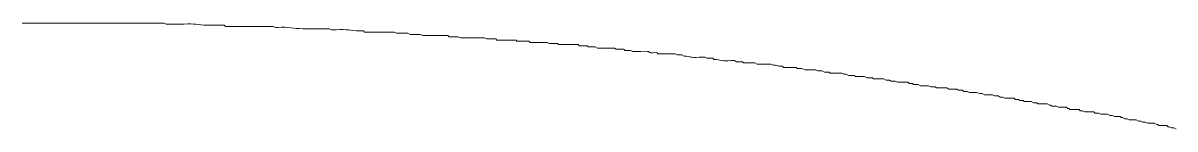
# Model space of a CAD drawing. Header units: millimetres. Extents: x 5194 to 16594, y 329 to 7592.
# Drawn here: x 10792.89 to 10815.59, y 3962.19 to 3964.28 of the extents above; entities that cross this region are included whole.
import ezdxf

# ---------------------------------------------------------------- set-up
doc = ezdxf.new("R2010")
doc.units = ezdxf.units.MM
doc.header["$MEASUREMENT"] = 0
doc.layers.add('PDF_Geometry', color=7, linetype='Continuous', true_color=0x231f20)

msp = doc.modelspace()

# ---------------------------------------------------------------- linework, layer by layer
at = {"layer": 'PDF_Geometry', "color": 0, "lineweight": 9}
for p, q in [((10792.899, 3964.28), (10792.877, 3964.28)), ((10792.967, 3964.28), (10792.899, 3964.28)), ((10792.989, 3964.28), (10792.967, 3964.28)), ((10795.418, 3964.28), (10795.373, 3964.28)), ((10795.441, 3964.28), (10795.418, 3964.28)), ((10795.508, 3964.28), (10795.441, 3964.28)), ((10795.553, 3964.28), (10795.508, 3964.28)), ((10795.598, 3964.28), (10795.553, 3964.28)), ((10795.643, 3964.28), (10795.598, 3964.28)), ((10795.666, 3964.28), (10795.643, 3964.28)), ((10795.711, 3964.257), (10795.666, 3964.28)), ((10795.733, 3964.257), (10795.711, 3964.257)), ((10795.756, 3964.257), (10795.733, 3964.257)), ((10795.801, 3964.257), (10795.756, 3964.257)), ((10795.846, 3964.257), (10795.801, 3964.257)), ((10795.891, 3964.257), (10795.846, 3964.257)), ((10795.935, 3964.257), (10795.891, 3964.257)), ((10795.958, 3964.257), (10795.935, 3964.257)), ((10795.98, 3964.257), (10795.958, 3964.257)), ((10796.025, 3964.257), (10795.98, 3964.257)), ((10796.07, 3964.257), (10796.025, 3964.257)), ((10796.565, 3964.235), (10796.52, 3964.235)), ((10796.61, 3964.235), (10796.565, 3964.235)), ((10796.633, 3964.235), (10796.61, 3964.235)), ((10796.655, 3964.235), (10796.633, 3964.235)), ((10796.678, 3964.235), (10796.655, 3964.235)), ((10796.723, 3964.235), (10796.678, 3964.235)), ((10796.768, 3964.235), (10796.723, 3964.235)), ((10796.813, 3964.235), (10796.768, 3964.235)), ((10796.858, 3964.235), (10796.813, 3964.235)), ((10796.88, 3964.212), (10796.858, 3964.235)), ((10796.903, 3964.212), (10796.88, 3964.212)), ((10796.948, 3964.212), (10796.903, 3964.212)), ((10796.992, 3964.212), (10796.948, 3964.212)), ((10797.037, 3964.212), (10796.992, 3964.212)), ((10797.082, 3964.212), (10797.037, 3964.212)), ((10797.105, 3964.212), (10797.082, 3964.212)), ((10797.127, 3964.212), (10797.105, 3964.212)), ((10797.195, 3964.212), (10797.127, 3964.212)), ((10797.645, 3964.212), (10797.6, 3964.212)), ((10797.69, 3964.212), (10797.645, 3964.212)), ((10797.735, 3964.212), (10797.69, 3964.212)), ((10797.78, 3964.212), (10797.735, 3964.212)), ((10797.802, 3964.212), (10797.78, 3964.212)), ((10797.825, 3964.212), (10797.802, 3964.212)), ((10797.87, 3964.19), (10797.825, 3964.212)), ((10797.915, 3964.19), (10797.87, 3964.19)), ((10798.454, 3964.168), (10798.409, 3964.168)), ((10798.477, 3964.168), (10798.454, 3964.168)), ((10798.927, 3964.168), (10798.904, 3964.168)), ((10798.972, 3964.145), (10798.927, 3964.168)), ((10799.017, 3964.145), (10798.972, 3964.145)), ((10799.061, 3964.145), (10799.017, 3964.145)), ((10799.579, 3964.123), (10799.534, 3964.123)), ((10799.601, 3964.123), (10799.579, 3964.123)), ((10799.624, 3964.1), (10799.601, 3964.123)), ((10799.669, 3964.1), (10799.624, 3964.1)), ((10799.714, 3964.1), (10799.669, 3964.1)), ((10799.759, 3964.1), (10799.714, 3964.1)), ((10799.804, 3964.1), (10799.759, 3964.1)), ((10799.826, 3964.1), (10799.804, 3964.1)), ((10799.849, 3964.1), (10799.826, 3964.1)), ((10799.894, 3964.1), (10799.849, 3964.1)), ((10799.939, 3964.1), (10799.894, 3964.1)), ((10799.984, 3964.1), (10799.939, 3964.1)), ((10800.006, 3964.1), (10799.984, 3964.1)), ((10800.074, 3964.1), (10800.006, 3964.1)), ((10800.118, 3964.1), (10800.074, 3964.1)), ((10800.163, 3964.1), (10800.118, 3964.1)), ((10800.208, 3964.1), (10800.163, 3964.1)), ((10800.253, 3964.078), (10800.208, 3964.1)), ((10800.321, 3964.078), (10800.253, 3964.078)), ((10800.343, 3964.078), (10800.321, 3964.078)), ((10800.366, 3964.078), (10800.343, 3964.078)), ((10800.388, 3964.078), (10800.366, 3964.078)), ((10800.456, 3964.078), (10800.388, 3964.078)), ((10800.478, 3964.078), (10800.456, 3964.078)), ((10800.523, 3964.055), (10800.478, 3964.078)), ((10800.546, 3964.055), (10800.523, 3964.055)), ((10800.591, 3964.055), (10800.546, 3964.055)), ((10800.636, 3964.055), (10800.591, 3964.055)), ((10800.681, 3964.055), (10800.636, 3964.055)), ((10800.703, 3964.055), (10800.681, 3964.055)), ((10800.726, 3964.055), (10800.703, 3964.055)), ((10800.771, 3964.033), (10800.726, 3964.055)), ((10800.816, 3964.033), (10800.771, 3964.033)), ((10800.861, 3964.033), (10800.816, 3964.033)), ((10800.906, 3964.033), (10800.861, 3964.033)), ((10800.928, 3964.033), (10800.906, 3964.033)), ((10800.951, 3964.033), (10800.928, 3964.033)), ((10800.996, 3964.033), (10800.951, 3964.033)), ((10801.041, 3964.033), (10800.996, 3964.033)), ((10801.086, 3964.033), (10801.041, 3964.033)), ((10801.108, 3964.033), (10801.086, 3964.033)), ((10801.175, 3964.033), (10801.108, 3964.033)), ((10801.198, 3964.033), (10801.175, 3964.033)), ((10801.22, 3964.033), (10801.198, 3964.033)), ((10801.265, 3964.033), (10801.22, 3964.033)), ((10801.288, 3964.01), (10801.265, 3964.033)), ((10801.333, 3964.01), (10801.288, 3964.01)), ((10801.378, 3964.01), (10801.333, 3964.01)), ((10801.4, 3964.01), (10801.378, 3964.01)), ((10801.423, 3964.01), (10801.4, 3964.01)), ((10801.468, 3964.01), (10801.423, 3964.01)), ((10801.513, 3963.988), (10801.468, 3964.01)), ((10801.558, 3963.988), (10801.513, 3963.988)), ((10801.603, 3963.988), (10801.558, 3963.988)), ((10801.625, 3963.988), (10801.603, 3963.988)), ((10801.648, 3963.988), (10801.625, 3963.988)), ((10801.693, 3963.988), (10801.648, 3963.988)), ((10801.738, 3963.988), (10801.693, 3963.988)), ((10801.783, 3963.988), (10801.738, 3963.988)), ((10801.805, 3963.988), (10801.783, 3963.988)), ((10801.85, 3963.988), (10801.805, 3963.988)), ((10801.873, 3963.988), (10801.85, 3963.988)), ((10801.918, 3963.988), (10801.873, 3963.988)), ((10801.963, 3963.988), (10801.918, 3963.988)), ((10801.985, 3963.988), (10801.963, 3963.988)), ((10802.03, 3963.965), (10801.985, 3963.988)), ((10802.053, 3963.965), (10802.03, 3963.965)), ((10802.098, 3963.965), (10802.053, 3963.965)), ((10802.143, 3963.965), (10802.098, 3963.965)), ((10802.188, 3963.965), (10802.143, 3963.965)), ((10802.21, 3963.965), (10802.188, 3963.965)), ((10802.232, 3963.943), (10802.21, 3963.965)), ((10802.277, 3963.943), (10802.232, 3963.943)), ((10802.3, 3963.943), (10802.277, 3963.943)), ((10802.345, 3963.943), (10802.3, 3963.943)), ((10802.367, 3963.943), (10802.345, 3963.943)), ((10802.435, 3963.943), (10802.367, 3963.943)), ((10802.48, 3963.943), (10802.435, 3963.943)), ((10802.525, 3963.943), (10802.48, 3963.943)), ((10802.57, 3963.943), (10802.525, 3963.943)), ((10802.615, 3963.943), (10802.57, 3963.943)), ((10802.615, 3963.92), (10802.615, 3963.943)), ((10802.682, 3963.92), (10802.615, 3963.92)), ((10802.705, 3963.92), (10802.682, 3963.92)), ((10802.75, 3963.92), (10802.705, 3963.92)), ((10802.772, 3963.92), (10802.75, 3963.92)), ((10802.795, 3963.92), (10802.772, 3963.92)), ((10802.862, 3963.92), (10802.795, 3963.92)), ((10802.885, 3963.898), (10802.862, 3963.92)), ((10802.93, 3963.898), (10802.885, 3963.898)), ((10802.975, 3963.898), (10802.93, 3963.898)), ((10803.02, 3963.898), (10802.975, 3963.898)), ((10803.042, 3963.898), (10803.02, 3963.898)), ((10803.065, 3963.898), (10803.042, 3963.898)), ((10803.11, 3963.898), (10803.065, 3963.898)), ((10803.155, 3963.898), (10803.11, 3963.898)), ((10803.177, 3963.898), (10803.155, 3963.898)), ((10803.2, 3963.898), (10803.177, 3963.898)), ((10803.222, 3963.898), (10803.2, 3963.898)), ((10803.267, 3963.875), (10803.222, 3963.898)), ((10803.312, 3963.875), (10803.267, 3963.875)), ((10803.357, 3963.875), (10803.312, 3963.875)), ((10803.402, 3963.875), (10803.357, 3963.875)), ((10803.424, 3963.875), (10803.402, 3963.875)), ((10803.447, 3963.853), (10803.424, 3963.875)), ((10803.492, 3963.853), (10803.447, 3963.853)), ((10803.537, 3963.853), (10803.492, 3963.853)), ((10803.582, 3963.853), (10803.537, 3963.853)), ((10803.604, 3963.853), (10803.582, 3963.853)), ((10803.627, 3963.853), (10803.604, 3963.853)), ((10803.672, 3963.853), (10803.627, 3963.853)), ((10803.717, 3963.853), (10803.672, 3963.853)), ((10803.762, 3963.853), (10803.717, 3963.853)), ((10803.784, 3963.853), (10803.762, 3963.853)), ((10803.829, 3963.853), (10803.784, 3963.853)), ((10803.852, 3963.83), (10803.829, 3963.853)), ((10803.897, 3963.83), (10803.852, 3963.83)), ((10803.942, 3963.83), (10803.897, 3963.83)), ((10803.987, 3963.83), (10803.942, 3963.83)), ((10804.009, 3963.83), (10803.987, 3963.83)), ((10804.032, 3963.808), (10804.009, 3963.83)), ((10804.077, 3963.808), (10804.032, 3963.808)), ((10804.099, 3963.808), (10804.077, 3963.808)), ((10804.144, 3963.808), (10804.099, 3963.808)), ((10804.167, 3963.808), (10804.144, 3963.808)), ((10804.212, 3963.785), (10804.167, 3963.808)), ((10804.234, 3963.785), (10804.212, 3963.785)), ((10804.279, 3963.785), (10804.234, 3963.785)), ((10804.324, 3963.785), (10804.279, 3963.785)), ((10804.369, 3963.785), (10804.324, 3963.785)), ((10804.391, 3963.785), (10804.369, 3963.785)), ((10804.414, 3963.785), (10804.391, 3963.785)), ((10804.459, 3963.785), (10804.414, 3963.785)), ((10804.504, 3963.785), (10804.459, 3963.785)), ((10804.549, 3963.785), (10804.504, 3963.785)), ((10804.571, 3963.763), (10804.549, 3963.785)), ((10804.594, 3963.763), (10804.571, 3963.763)), ((10804.661, 3963.763), (10804.594, 3963.763)), ((10804.684, 3963.763), (10804.661, 3963.763)), ((10804.729, 3963.763), (10804.684, 3963.763)), ((10804.751, 3963.74), (10804.729, 3963.763)), ((10804.819, 3963.74), (10804.751, 3963.74)), ((10804.864, 3963.74), (10804.819, 3963.74)), ((10804.909, 3963.718), (10804.864, 3963.74)), ((10804.954, 3963.718), (10804.909, 3963.718)), ((10804.999, 3963.718), (10804.954, 3963.718)), ((10805.044, 3963.718), (10804.999, 3963.718)), ((10805.066, 3963.718), (10805.044, 3963.718)), ((10805.403, 3963.673), (10805.381, 3963.695)), ((10805.448, 3963.673), (10805.403, 3963.673)), ((10805.471, 3963.673), (10805.448, 3963.673)), ((10805.516, 3963.673), (10805.471, 3963.673)), ((10805.561, 3963.673), (10805.516, 3963.673)), ((10805.583, 3963.673), (10805.561, 3963.673)), ((10805.628, 3963.673), (10805.583, 3963.673)), ((10805.651, 3963.673), (10805.628, 3963.673)), ((10805.696, 3963.673), (10805.651, 3963.673)), ((10805.741, 3963.673), (10805.696, 3963.673)), ((10805.786, 3963.65), (10805.741, 3963.673)), ((10805.808, 3963.65), (10805.786, 3963.65)), ((10805.831, 3963.65), (10805.808, 3963.65)), ((10805.876, 3963.65), (10805.831, 3963.65)), ((10805.921, 3963.628), (10805.876, 3963.65)), ((10806.258, 3963.605), (10806.213, 3963.605)), ((10806.303, 3963.605), (10806.258, 3963.605)), ((10806.326, 3963.605), (10806.303, 3963.605)), ((10806.37, 3963.583), (10806.326, 3963.605)), ((10806.393, 3963.583), (10806.37, 3963.583)), ((10806.438, 3963.583), (10806.393, 3963.583)), ((10806.483, 3963.583), (10806.438, 3963.583)), ((10806.505, 3963.56), (10806.483, 3963.583)), ((10806.888, 3963.538), (10806.843, 3963.538)), ((10806.91, 3963.538), (10806.888, 3963.538)), ((10806.955, 3963.515), (10806.91, 3963.538)), ((10807, 3963.515), (10806.955, 3963.515)), ((10807.023, 3963.515), (10807, 3963.515)), ((10807.068, 3963.515), (10807.023, 3963.515)), ((10807.09, 3963.493), (10807.068, 3963.515)), ((10807.135, 3963.493), (10807.09, 3963.493)), ((10807.18, 3963.493), (10807.135, 3963.493)), ((10807.248, 3963.493), (10807.18, 3963.493)), ((10807.27, 3963.493), (10807.248, 3963.493)), ((10807.315, 3963.493), (10807.27, 3963.493)), ((10807.36, 3963.47), (10807.315, 3963.493)), ((10807.405, 3963.47), (10807.36, 3963.47)), ((10807.427, 3963.47), (10807.405, 3963.47)), ((10807.45, 3963.47), (10807.427, 3963.47)), ((10807.495, 3963.47), (10807.45, 3963.47)), ((10807.517, 3963.47), (10807.495, 3963.47)), ((10807.585, 3963.47), (10807.517, 3963.47)), ((10807.607, 3963.47), (10807.585, 3963.47)), ((10807.63, 3963.47), (10807.607, 3963.47)), ((10807.675, 3963.448), (10807.63, 3963.47)), ((10807.697, 3963.448), (10807.675, 3963.448)), ((10807.72, 3963.448), (10807.697, 3963.448)), ((10807.787, 3963.425), (10807.72, 3963.448)), ((10807.81, 3963.425), (10807.787, 3963.425)), ((10807.855, 3963.425), (10807.81, 3963.425)), ((10807.877, 3963.403), (10807.855, 3963.425)), ((10807.945, 3963.403), (10807.877, 3963.403)), ((10807.967, 3963.403), (10807.945, 3963.403)), ((10808.012, 3963.403), (10807.967, 3963.403)), ((10808.035, 3963.403), (10808.012, 3963.403)), ((10808.057, 3963.403), (10808.035, 3963.403)), ((10808.125, 3963.403), (10808.057, 3963.403)), ((10808.147, 3963.38), (10808.125, 3963.403)), ((10808.192, 3963.38), (10808.147, 3963.38)), ((10808.215, 3963.38), (10808.192, 3963.38)), ((10808.237, 3963.38), (10808.215, 3963.38)), ((10808.305, 3963.358), (10808.237, 3963.38)), ((10808.327, 3963.358), (10808.305, 3963.358)), ((10808.372, 3963.358), (10808.327, 3963.358)), ((10808.395, 3963.358), (10808.372, 3963.358)), ((10808.462, 3963.358), (10808.395, 3963.358)), ((10808.507, 3963.358), (10808.462, 3963.358)), ((10808.552, 3963.335), (10808.507, 3963.358)), ((10808.574, 3963.335), (10808.552, 3963.335)), ((10808.597, 3963.335), (10808.574, 3963.335)), ((10808.642, 3963.335), (10808.597, 3963.335)), ((10808.687, 3963.313), (10808.642, 3963.335)), ((10808.732, 3963.313), (10808.687, 3963.313)), ((10808.754, 3963.313), (10808.732, 3963.313)), ((10808.777, 3963.313), (10808.754, 3963.313)), ((10808.799, 3963.29), (10808.777, 3963.313)), ((10808.844, 3963.29), (10808.799, 3963.29)), ((10808.889, 3963.29), (10808.844, 3963.29)), ((10808.912, 3963.29), (10808.889, 3963.29)), ((10808.934, 3963.29), (10808.912, 3963.29)), ((10808.979, 3963.29), (10808.934, 3963.29)), ((10809.024, 3963.29), (10808.979, 3963.29)), ((10809.069, 3963.268), (10809.024, 3963.29)), ((10809.092, 3963.268), (10809.069, 3963.268)), ((10809.114, 3963.268), (10809.092, 3963.268)), ((10809.159, 3963.245), (10809.114, 3963.268)), ((10809.204, 3963.245), (10809.159, 3963.245)), ((10809.249, 3963.245), (10809.204, 3963.245)), ((10809.272, 3963.245), (10809.249, 3963.245)), ((10809.294, 3963.223), (10809.272, 3963.245)), ((10809.339, 3963.223), (10809.294, 3963.223)), ((10809.384, 3963.223), (10809.339, 3963.223)), ((10809.429, 3963.223), (10809.384, 3963.223)), ((10809.452, 3963.223), (10809.429, 3963.223)), ((10809.474, 3963.223), (10809.452, 3963.223)), ((10809.519, 3963.2), (10809.474, 3963.223)), ((10809.564, 3963.2), (10809.519, 3963.2)), ((10809.609, 3963.2), (10809.564, 3963.2)), ((10809.631, 3963.2), (10809.609, 3963.2)), ((10809.654, 3963.178), (10809.631, 3963.2)), ((10809.699, 3963.178), (10809.654, 3963.178)), ((10809.721, 3963.178), (10809.699, 3963.178)), ((10809.766, 3963.178), (10809.721, 3963.178)), ((10809.789, 3963.178), (10809.766, 3963.178)), ((10809.811, 3963.178), (10809.789, 3963.178)), ((10809.856, 3963.178), (10809.811, 3963.178)), ((10809.901, 3963.155), (10809.856, 3963.178)), ((10809.946, 3963.155), (10809.901, 3963.155)), ((10809.969, 3963.155), (10809.946, 3963.155)), ((10809.991, 3963.133), (10809.969, 3963.155)), ((10810.036, 3963.133), (10809.991, 3963.133)), ((10810.081, 3963.133), (10810.036, 3963.133)), ((10810.126, 3963.111), (10810.081, 3963.133)), ((10810.149, 3963.111), (10810.126, 3963.111)), ((10810.171, 3963.111), (10810.149, 3963.111)), ((10810.216, 3963.111), (10810.171, 3963.111)), ((10810.261, 3963.111), (10810.216, 3963.111)), ((10810.306, 3963.111), (10810.261, 3963.111)), ((10810.329, 3963.111), (10810.306, 3963.111)), ((10810.351, 3963.088), (10810.329, 3963.111)), ((10810.396, 3963.088), (10810.351, 3963.088)), ((10810.419, 3963.088), (10810.396, 3963.088)), ((10810.441, 3963.066), (10810.419, 3963.088)), ((10810.509, 3963.066), (10810.441, 3963.066)), ((10810.531, 3963.066), (10810.509, 3963.066)), ((10810.576, 3963.043), (10810.531, 3963.066)), ((10810.598, 3963.043), (10810.576, 3963.043)), ((10810.621, 3963.043), (10810.598, 3963.043)), ((10810.666, 3963.043), (10810.621, 3963.043)), ((10810.688, 3963.043), (10810.666, 3963.043)), ((10810.733, 3963.043), (10810.688, 3963.043)), ((10810.778, 3963.021), (10810.733, 3963.043)), ((10810.823, 3963.021), (10810.778, 3963.021)), ((10810.868, 3963.021), (10810.823, 3963.021)), ((10810.891, 3962.998), (10810.868, 3963.021)), ((10810.913, 3962.998), (10810.891, 3962.998)), ((10810.958, 3962.998), (10810.913, 3962.998)), ((10810.981, 3962.998), (10810.958, 3962.998)), ((10811.003, 3962.998), (10810.981, 3962.998)), ((10811.071, 3962.998), (10811.003, 3962.998)), ((10811.093, 3962.998), (10811.071, 3962.998)), ((10811.138, 3962.976), (10811.093, 3962.998)), ((10811.161, 3962.976), (10811.138, 3962.976)), ((10811.183, 3962.976), (10811.161, 3962.976)), ((10811.228, 3962.976), (10811.183, 3962.976)), ((10811.273, 3962.976), (10811.228, 3962.976)), ((10811.296, 3962.976), (10811.273, 3962.976)), ((10811.318, 3962.953), (10811.296, 3962.976)), ((10811.363, 3962.953), (10811.318, 3962.953)), ((10811.408, 3962.953), (10811.363, 3962.953)), ((10811.431, 3962.931), (10811.408, 3962.953)), ((10811.476, 3962.931), (10811.431, 3962.931)), ((10811.498, 3962.931), (10811.476, 3962.931)), ((10811.543, 3962.908), (10811.498, 3962.931)), ((10811.588, 3962.908), (10811.543, 3962.908)), ((10811.61, 3962.908), (10811.588, 3962.908)), ((10811.655, 3962.908), (10811.61, 3962.908)), ((10811.678, 3962.908), (10811.655, 3962.908)), ((10811.745, 3962.886), (10811.678, 3962.908)), ((10811.768, 3962.886), (10811.745, 3962.886)), ((10811.79, 3962.886), (10811.768, 3962.886)), ((10811.835, 3962.863), (10811.79, 3962.886)), ((10811.858, 3962.863), (10811.835, 3962.863)), ((10811.88, 3962.863), (10811.858, 3962.863)), ((10811.925, 3962.863), (10811.88, 3962.863)), ((10811.97, 3962.863), (10811.925, 3962.863)), ((10811.993, 3962.863), (10811.97, 3962.863)), ((10812.038, 3962.841), (10811.993, 3962.863)), ((10812.06, 3962.841), (10812.038, 3962.841)), ((10812.105, 3962.841), (10812.06, 3962.841)), ((10812.15, 3962.818), (10812.105, 3962.841)), ((10812.173, 3962.818), (10812.15, 3962.818)), ((10812.195, 3962.818), (10812.173, 3962.818)), ((10812.24, 3962.796), (10812.195, 3962.818)), ((10812.263, 3962.796), (10812.24, 3962.796)), ((10812.285, 3962.796), (10812.263, 3962.796)), ((10812.33, 3962.796), (10812.285, 3962.796)), ((10812.375, 3962.796), (10812.33, 3962.796)), ((10812.42, 3962.796), (10812.375, 3962.796)), ((10812.443, 3962.773), (10812.42, 3962.796)), ((10812.465, 3962.773), (10812.443, 3962.773)), ((10812.51, 3962.773), (10812.465, 3962.773)), ((10812.533, 3962.751), (10812.51, 3962.773)), ((10812.555, 3962.751), (10812.533, 3962.751)), ((10812.6, 3962.751), (10812.555, 3962.751)), ((10812.623, 3962.728), (10812.6, 3962.751)), ((10812.667, 3962.728), (10812.623, 3962.728)), ((10812.712, 3962.728), (10812.667, 3962.728)), ((10812.735, 3962.728), (10812.712, 3962.728)), ((10812.757, 3962.728), (10812.735, 3962.728)), ((10812.802, 3962.706), (10812.757, 3962.728)), ((10812.847, 3962.706), (10812.802, 3962.706)), ((10812.87, 3962.706), (10812.847, 3962.706)), ((10812.892, 3962.683), (10812.87, 3962.706)), ((10812.937, 3962.683), (10812.892, 3962.683)), ((10812.96, 3962.683), (10812.937, 3962.683)), ((10813.027, 3962.683), (10812.96, 3962.683)), ((10813.072, 3962.683), (10813.027, 3962.683)), ((10813.117, 3962.661), (10813.072, 3962.683)), ((10813.14, 3962.661), (10813.117, 3962.661)), ((10813.162, 3962.638), (10813.14, 3962.661)), ((10813.207, 3962.638), (10813.162, 3962.638)), ((10813.252, 3962.638), (10813.207, 3962.638)), ((10813.297, 3962.616), (10813.252, 3962.638)), ((10813.32, 3962.616), (10813.297, 3962.616)), ((10813.342, 3962.616), (10813.32, 3962.616)), ((10813.387, 3962.616), (10813.342, 3962.616)), ((10813.432, 3962.616), (10813.387, 3962.616)), ((10813.455, 3962.616), (10813.432, 3962.616)), ((10813.477, 3962.593), (10813.455, 3962.616)), ((10813.5, 3962.593), (10813.477, 3962.593)), ((10813.522, 3962.571), (10813.5, 3962.593)), ((10813.59, 3962.571), (10813.522, 3962.571)), ((10813.612, 3962.571), (10813.59, 3962.571)), ((10813.635, 3962.571), (10813.612, 3962.571)), ((10813.679, 3962.571), (10813.635, 3962.571)), ((10813.702, 3962.571), (10813.679, 3962.571)), ((10813.724, 3962.548), (10813.702, 3962.571)), ((10813.769, 3962.548), (10813.724, 3962.548)), ((10813.814, 3962.526), (10813.769, 3962.548)), ((10813.837, 3962.526), (10813.814, 3962.526)), ((10813.882, 3962.526), (10813.837, 3962.526)), ((10813.904, 3962.526), (10813.882, 3962.526)), ((10813.949, 3962.526), (10813.904, 3962.526)), ((10813.994, 3962.526), (10813.949, 3962.526)), ((10814.017, 3962.503), (10813.994, 3962.526)), ((10814.039, 3962.503), (10814.017, 3962.503)), ((10814.084, 3962.503), (10814.039, 3962.503)), ((10814.129, 3962.481), (10814.084, 3962.503)), ((10814.152, 3962.481), (10814.129, 3962.481)), ((10814.174, 3962.481), (10814.152, 3962.481)), ((10814.219, 3962.481), (10814.174, 3962.481)), ((10814.264, 3962.481), (10814.219, 3962.481)), ((10814.309, 3962.458), (10814.264, 3962.481)), ((10814.354, 3962.458), (10814.309, 3962.458)), ((10814.399, 3962.436), (10814.354, 3962.458)), ((10814.422, 3962.436), (10814.399, 3962.436)), ((10814.467, 3962.436), (10814.422, 3962.436)), ((10814.512, 3962.436), (10814.467, 3962.436)), ((10814.534, 3962.413), (10814.512, 3962.436)), ((10814.557, 3962.413), (10814.534, 3962.413)), ((10814.602, 3962.391), (10814.557, 3962.413)), ((10814.624, 3962.391), (10814.602, 3962.391)), ((10814.647, 3962.391), (10814.624, 3962.391)), ((10814.692, 3962.368), (10814.647, 3962.391)), ((10814.736, 3962.368), (10814.692, 3962.368)), ((10814.759, 3962.368), (10814.736, 3962.368)), ((10814.781, 3962.368), (10814.759, 3962.368)), ((10814.826, 3962.368), (10814.781, 3962.368)), ((10814.871, 3962.346), (10814.826, 3962.368)), ((10814.894, 3962.346), (10814.871, 3962.346)), ((10814.916, 3962.346), (10814.894, 3962.346)), ((10814.961, 3962.323), (10814.916, 3962.346)), ((10814.984, 3962.323), (10814.961, 3962.323)), ((10815.006, 3962.323), (10814.984, 3962.323)), ((10815.051, 3962.301), (10815.006, 3962.323)), ((10815.096, 3962.301), (10815.051, 3962.301)), ((10815.119, 3962.301), (10815.096, 3962.301)), ((10815.141, 3962.301), (10815.119, 3962.301)), ((10815.186, 3962.301), (10815.141, 3962.301)), ((10815.231, 3962.278), (10815.186, 3962.301)), ((10815.254, 3962.278), (10815.231, 3962.278)), ((10815.276, 3962.256), (10815.254, 3962.278)), ((10815.321, 3962.256), (10815.276, 3962.256)), ((10815.344, 3962.256), (10815.321, 3962.256)), ((10815.389, 3962.256), (10815.344, 3962.256)), ((10815.434, 3962.256), (10815.389, 3962.256)), ((10815.456, 3962.233), (10815.434, 3962.256)), ((10815.479, 3962.233), (10815.456, 3962.233)), ((10815.524, 3962.211), (10815.479, 3962.233)), ((10815.569, 3962.211), (10815.524, 3962.211)), ((10815.614, 3962.188), (10815.569, 3962.211))]:
    msp.add_line(p, q, dxfattribs=at)
for points in [[(10795.373, 3964.28), (10794.586, 3964.28), (10793.777, 3964.28), (10792.989, 3964.28)], [(10796.52, 3964.235), (10796.34, 3964.235), (10796.273, 3964.28), (10796.07, 3964.257)], [(10797.6, 3964.212), (10797.465, 3964.212), (10797.33, 3964.212), (10797.195, 3964.212)], [(10798.409, 3964.168), (10798.229, 3964.168), (10798.117, 3964.212), (10797.915, 3964.19)], [(10798.904, 3964.168), (10798.769, 3964.168), (10798.612, 3964.168), (10798.477, 3964.168)], [(10799.534, 3964.123), (10799.331, 3964.123), (10799.286, 3964.168), (10799.061, 3964.145)], [(10805.381, 3963.695), (10805.111, 3963.673), (10805.358, 3963.74), (10805.066, 3963.718)], [(10806.213, 3963.605), (10806.033, 3963.583), (10806.056, 3963.628), (10805.921, 3963.628)], [(10806.843, 3963.538), (10806.663, 3963.515), (10806.64, 3963.56), (10806.505, 3963.56)]]:
    msp.add_open_spline(points, degree=3, dxfattribs=at)

doc.saveas('drawing.dxf')
